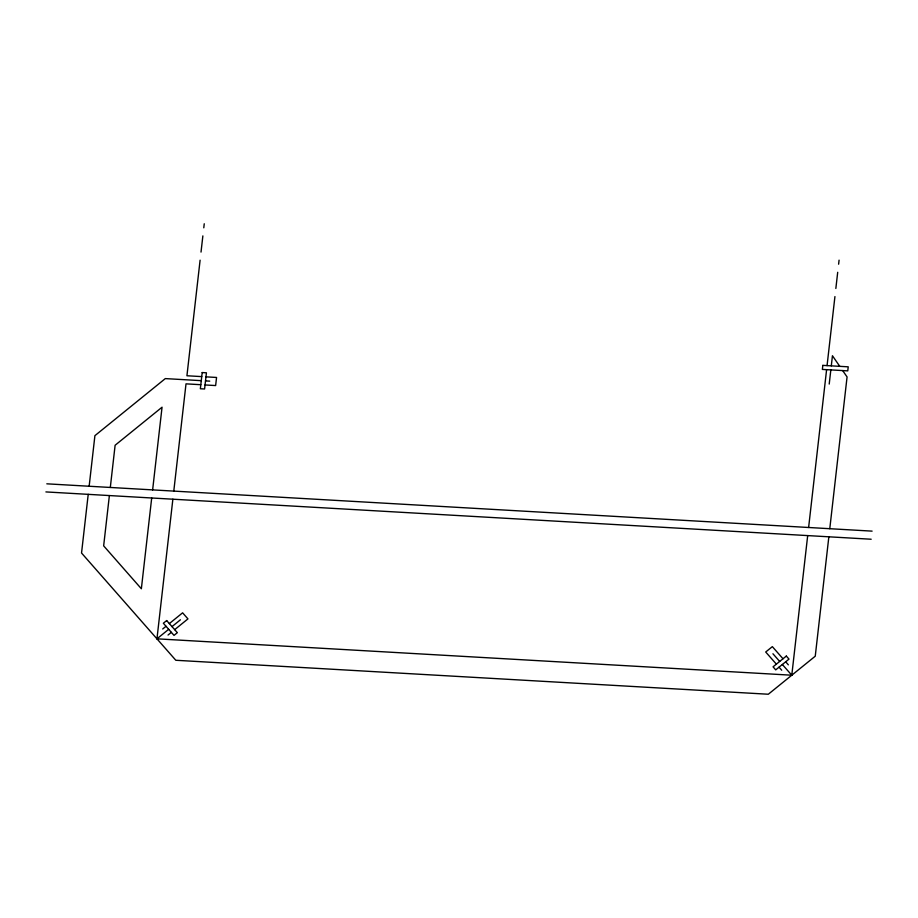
<?xml version="1.0" encoding="UTF-8"?>
<svg xmlns="http://www.w3.org/2000/svg" width="918" height="918" viewBox="0 0 918 918"><rect width="100%" height="100%" fill="white"/><g stroke="black" fill="none" stroke-linecap="round" stroke-linejoin="round"><path stroke-width="1.38" d="M88.22 494.343L81.541 553.026L175.808 660.271L768.32 694.237L815.253 656.198L828.851 536.8M89.149 486.253L94.91 435.66L165.309 378.595L201.283 380.66M109.38 495.559L103.654 545.854L141.361 588.759L151.699 497.981M110.309 487.469L115.117 445.253L162.05 407.213L152.629 489.891M807.691 535.596L791.786 675.212L156.955 638.825L172.871 499.197M173.789 491.107L186.01 383.85L200.824 384.711M200.101 260.184L186.928 375.76L201.742 376.609M201.019 252.094L202.867 235.903M203.785 227.813L204.244 223.762M808.62 527.494L826.602 369.656M827.061 365.616L834.932 296.583M835.85 288.481L837.698 272.302M838.616 264.2L839.075 260.15M829.218 384.068L830.836 369.908M831.295 365.857L832.442 355.736L839.763 366.339M829.78 528.711L847.073 376.942L842.678 370.585M162.704 628.968L166.02 626.283M169.348 623.586L182.613 612.822L187.949 618.893L174.672 629.656M156.955 638.825L168.694 629.312M172.01 626.615L180.421 619.799M168.04 635.038L171.356 632.341M205.976 376.85L216.556 377.459L215.638 385.56L205.047 384.952M205.517 380.901L209.74 381.142M46.818 483.82L872.1 531.132M45.9 491.922L871.182 539.233M783.008 658.768L772.348 646.639L765.704 652.01L776.376 664.15M785.682 661.798L788.344 664.839M772.933 653.765L779.692 661.453M782.354 664.494L791.786 675.212M779.038 667.179L781.711 670.209M202.201 372.559L200.353 388.75L204.588 388.991L206.435 372.811L202.201 372.559M822.826 365.375L822.367 369.415L847.762 370.872L848.221 366.821L822.826 365.375M166.674 620.557L163.358 623.242L174.018 635.382L177.346 632.686L166.674 620.557M786.324 656.072L773.059 666.835L775.721 669.876L788.998 659.113L786.324 656.072"/></g></svg>
